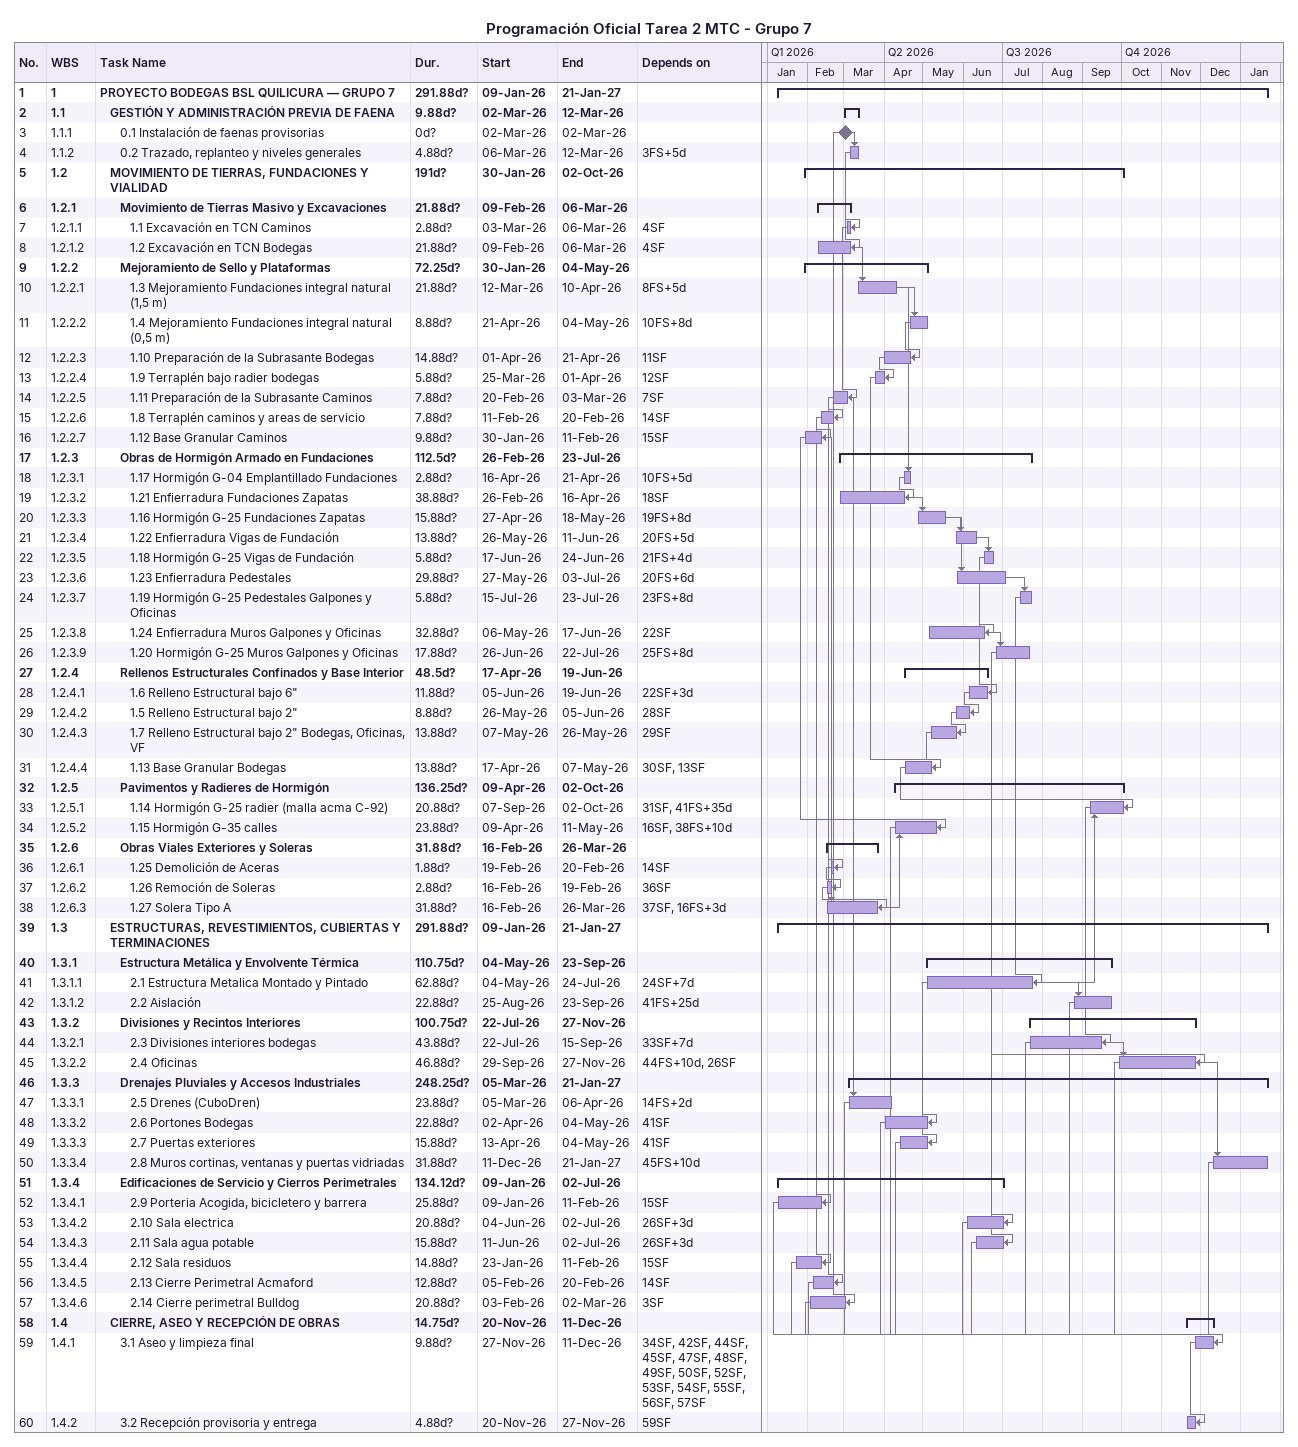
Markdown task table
Programación Oficial Tarea 2 MTC - Grupo 7

| ID | WBS | Task | Duration | Start | Finish | Predecessors |
|---|---|---|---|---|---|---|
| 1 | 1 | **PROYECTO BODEGAS BSL QUILICURA — GRUPO 7** | 291.88d? | 2026-01-09 | 2027-01-21 |  |
| 2 | 1.1 | **GESTIÓN Y ADMINISTRACIÓN PREVIA DE FAENA** | 9.88d? | 2026-03-02 | 2026-03-12 |  |
| 3 | 1.1.1 | 0.1 Instalación de faenas provisorias | 0d? | 2026-03-02 | 2026-03-02 |  |
| 4 | 1.1.2 | 0.2 Trazado, replanteo y niveles generales | 4.88d? | 2026-03-06 | 2026-03-12 | 3FS+5d |
| 5 | 1.2 | **MOVIMIENTO DE TIERRAS, FUNDACIONES Y VIALIDAD** | 191d? | 2026-01-30 | 2026-10-02 |  |
| 6 | 1.2.1 | **Movimiento de Tierras Masivo y Excavaciones** | 21.88d? | 2026-02-09 | 2026-03-06 |  |
| 7 | 1.2.1.1 | 1.1 Excavación en TCN Caminos | 2.88d? | 2026-03-03 | 2026-03-06 | 4SF |
| 8 | 1.2.1.2 | 1.2 Excavación en TCN Bodegas | 21.88d? | 2026-02-09 | 2026-03-06 | 4SF |
| 9 | 1.2.2 | **Mejoramiento de Sello y Plataformas** | 72.25d? | 2026-01-30 | 2026-05-04 |  |
| 10 | 1.2.2.1 | 1.3 Mejoramiento Fundaciones integral natural (1,5 m) | 21.88d? | 2026-03-12 | 2026-04-10 | 8FS+5d |
| 11 | 1.2.2.2 | 1.4 Mejoramiento Fundaciones integral natural (0,5 m) | 8.88d? | 2026-04-21 | 2026-05-04 | 10FS+8d |
| 12 | 1.2.2.3 | 1.10 Preparación de la Subrasante Bodegas | 14.88d? | 2026-04-01 | 2026-04-21 | 11SF |
| 13 | 1.2.2.4 | 1.9 Terraplén bajo radier bodegas | 5.88d? | 2026-03-25 | 2026-04-01 | 12SF |
| 14 | 1.2.2.5 | 1.11 Preparación de la Subrasante Caminos | 7.88d? | 2026-02-20 | 2026-03-03 | 7SF |
| 15 | 1.2.2.6 | 1.8 Terraplén caminos y areas de servicio | 7.88d? | 2026-02-11 | 2026-02-20 | 14SF |
| 16 | 1.2.2.7 | 1.12 Base Granular Caminos | 9.88d? | 2026-01-30 | 2026-02-11 | 15SF |
| 17 | 1.2.3 | **Obras de Hormigón Armado en Fundaciones** | 112.5d? | 2026-02-26 | 2026-07-23 |  |
| 18 | 1.2.3.1 | 1.17 Hormigón G-04 Emplantillado Fundaciones | 2.88d? | 2026-04-16 | 2026-04-21 | 10FS+5d |
| 19 | 1.2.3.2 | 1.21 Enfierradura Fundaciones Zapatas | 38.88d? | 2026-02-26 | 2026-04-16 | 18SF |
| 20 | 1.2.3.3 | 1.16 Hormigón G-25 Fundaciones Zapatas | 15.88d? | 2026-04-27 | 2026-05-18 | 19FS+8d |
| 21 | 1.2.3.4 | 1.22 Enfierradura Vigas de Fundación | 13.88d? | 2026-05-26 | 2026-06-11 | 20FS+5d |
| 22 | 1.2.3.5 | 1.18 Hormigón G-25 Vigas de Fundación | 5.88d? | 2026-06-17 | 2026-06-24 | 21FS+4d |
| 23 | 1.2.3.6 | 1.23 Enfierradura Pedestales | 29.88d? | 2026-05-27 | 2026-07-03 | 20FS+6d |
| 24 | 1.2.3.7 | 1.19 Hormigón G-25 Pedestales Galpones y Oficinas | 5.88d? | 2026-07-15 | 2026-07-23 | 23FS+8d |
| 25 | 1.2.3.8 | 1.24 Enfierradura Muros Galpones y Oficinas | 32.88d? | 2026-05-06 | 2026-06-17 | 22SF |
| 26 | 1.2.3.9 | 1.20 Hormigón G-25 Muros Galpones y Oficinas | 17.88d? | 2026-06-26 | 2026-07-22 | 25FS+8d |
| 27 | 1.2.4 | **Rellenos Estructurales Confinados y Base Interior** | 48.5d? | 2026-04-17 | 2026-06-19 |  |
| 28 | 1.2.4.1 | 1.6 Relleno Estructural bajo 6" | 11.88d? | 2026-06-05 | 2026-06-19 | 22SF+3d |
| 29 | 1.2.4.2 | 1.5 Relleno Estructural bajo 2" | 8.88d? | 2026-05-26 | 2026-06-05 | 28SF |
| 30 | 1.2.4.3 | 1.7 Relleno Estructural bajo 2" Bodegas, Oficinas, VF | 13.88d? | 2026-05-07 | 2026-05-26 | 29SF |
| 31 | 1.2.4.4 | 1.13 Base Granular Bodegas | 13.88d? | 2026-04-17 | 2026-05-07 | 30SF, 13SF |
| 32 | 1.2.5 | **Pavimentos y Radieres de Hormigón** | 136.25d? | 2026-04-09 | 2026-10-02 |  |
| 33 | 1.2.5.1 | 1.14 Hormigón G-25 radier (malla acma C-92) | 20.88d? | 2026-09-07 | 2026-10-02 | 31SF, 41FS+35d |
| 34 | 1.2.5.2 | 1.15 Hormigón G-35 calles | 23.88d? | 2026-04-09 | 2026-05-11 | 16SF, 38FS+10d |
| 35 | 1.2.6 | **Obras Viales Exteriores y Soleras** | 31.88d? | 2026-02-16 | 2026-03-26 |  |
| 36 | 1.2.6.1 | 1.25 Demolición de Aceras | 1.88d? | 2026-02-19 | 2026-02-20 | 14SF |
| 37 | 1.2.6.2 | 1.26 Remoción de Soleras | 2.88d? | 2026-02-16 | 2026-02-19 | 36SF |
| 38 | 1.2.6.3 | 1.27 Solera Tipo A | 31.88d? | 2026-02-16 | 2026-03-26 | 37SF, 16FS+3d |
| 39 | 1.3 | **ESTRUCTURAS, REVESTIMIENTOS, CUBIERTAS Y TERMINACIONES** | 291.88d? | 2026-01-09 | 2027-01-21 |  |
| 40 | 1.3.1 | **Estructura Metálica y Envolvente Térmica** | 110.75d? | 2026-05-04 | 2026-09-23 |  |
| 41 | 1.3.1.1 | 2.1 Estructura Metalica Montado y Pintado | 62.88d? | 2026-05-04 | 2026-07-24 | 24SF+7d |
| 42 | 1.3.1.2 | 2.2 Aislación | 22.88d? | 2026-08-25 | 2026-09-23 | 41FS+25d |
| 43 | 1.3.2 | **Divisiones y Recintos Interiores** | 100.75d? | 2026-07-22 | 2026-11-27 |  |
| 44 | 1.3.2.1 | 2.3 Divisiones interiores bodegas | 43.88d? | 2026-07-22 | 2026-09-15 | 33SF+7d |
| 45 | 1.3.2.2 | 2.4 Oficinas | 46.88d? | 2026-09-29 | 2026-11-27 | 44FS+10d, 26SF |
| 46 | 1.3.3 | **Drenajes Pluviales y Accesos Industriales** | 248.25d? | 2026-03-05 | 2027-01-21 |  |
| 47 | 1.3.3.1 | 2.5 Drenes (CuboDren) | 23.88d? | 2026-03-05 | 2026-04-06 | 14FS+2d |
| 48 | 1.3.3.2 | 2.6 Portones Bodegas | 22.88d? | 2026-04-02 | 2026-05-04 | 41SF |
| 49 | 1.3.3.3 | 2.7 Puertas exteriores | 15.88d? | 2026-04-13 | 2026-05-04 | 41SF |
| 50 | 1.3.3.4 | 2.8 Muros cortinas, ventanas y puertas vidriadas | 31.88d? | 2026-12-11 | 2027-01-21 | 45FS+10d |
| 51 | 1.3.4 | **Edificaciones de Servicio y Cierros Perimetrales** | 134.12d? | 2026-01-09 | 2026-07-02 |  |
| 52 | 1.3.4.1 | 2.9 Porteria Acogida, bicicletero y barrera | 25.88d? | 2026-01-09 | 2026-02-11 | 15SF |
| 53 | 1.3.4.2 | 2.10 Sala electrica | 20.88d? | 2026-06-04 | 2026-07-02 | 26SF+3d |
| 54 | 1.3.4.3 | 2.11 Sala agua potable | 15.88d? | 2026-06-11 | 2026-07-02 | 26SF+3d |
| 55 | 1.3.4.4 | 2.12 Sala residuos | 14.88d? | 2026-01-23 | 2026-02-11 | 15SF |
| 56 | 1.3.4.5 | 2.13 Cierre Perimetral Acmaford | 12.88d? | 2026-02-05 | 2026-02-20 | 14SF |
| 57 | 1.3.4.6 | 2.14 Cierre perimetral Bulldog | 20.88d? | 2026-02-03 | 2026-03-02 | 3SF |
| 58 | 1.4 | **CIERRE, ASEO Y RECEPCIÓN DE OBRAS** | 14.75d? | 2026-11-20 | 2026-12-11 |  |
| 59 | 1.4.1 | 3.1 Aseo y limpieza final | 9.88d? | 2026-11-27 | 2026-12-11 | 34SF, 42SF, 44SF, 45SF, 47SF, 48SF, 49SF, 50SF, 52SF, 53SF, 54SF, 55SF, 56SF, 57SF |
| 60 | 1.4.2 | 3.2 Recepción provisoria y entrega | 4.88d? | 2026-11-20 | 2026-11-27 | 59SF |
